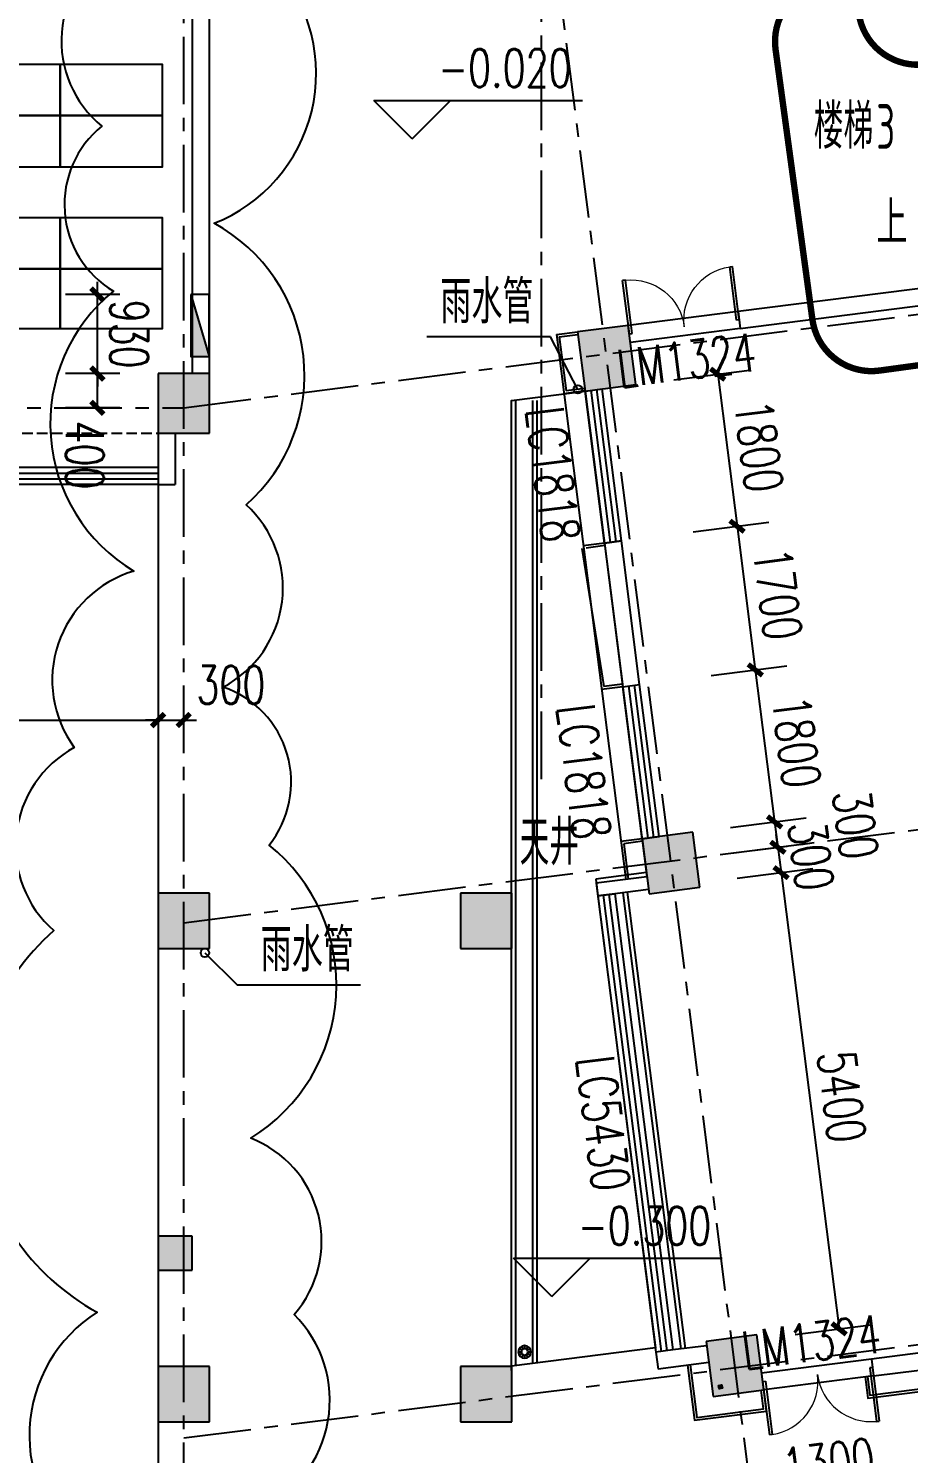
# Model space of a CAD drawing. Header units: millimetres. Extents: x -1048436 to -185795, y -983427 to 400387.
# Drawn here: x -700435 to -690102, y -457398 to -440664 of the extents above; entities that cross this region are included whole.
import ezdxf

# ---------------------------------------------------------------- set-up
doc = ezdxf.new("R2010")
doc.units = ezdxf.units.MM
doc.header["$LTSCALE"] = 500
doc.linetypes.add('DASH', pattern=[0.35, 0.25, -0.1])
doc.linetypes.add('一层轴网$0$CENTER', pattern=[50.8, 31.75, -6.35, 6.35, -6.35])
for name, color, linetype in [('COLUMN', 254, 'Continuous'), ('DIM_LEAD', 3, 'Continuous'), ('P-消火栓-VPIPE', 1, 'Continuous'), ('PROMPT', 1, 'Continuous'), ('PUB_DIM', 3, 'Continuous'), ('PUB_HATCH', 8, 'Continuous'), ('PUB_TEXT', 7, 'Continuous'), ('WINDOW', 4, 'Continuous'), ('WINDOW_TEXT', 7, 'Continuous'), ('一层轴网$0$建-轴线', 1, '一层轴网$0$CENTER'), ('建-墙', 254, 'Continuous'), ('建-家具', 8, 'Continuous'), ('建-屋面-排水沟落水口', 175, 'Continuous'), ('建-幕墙', 140, 'Continuous'), ('建-文字', 4, 'Continuous'), ('建-楼梯-扶手栏杆', 3, 'Continuous'), ('建-符号', 13, 'Continuous'), ('建-符号-箭头', 13, 'Continuous'), ('建-符号-门编号', 13, 'Continuous'), ('建-门扇', 32, 'Continuous'), ('景-平面-绿化填充', 56, 'Continuous')]:
    doc.layers.add(name, color=color, linetype=linetype)
doc.layers.add('建-非打-01', color=6, linetype='Continuous', plot=False)
doc.styles.add('_TCH_DIM', font='SIMPLEX', dxfattribs={"bigfont": 'GBCBIG'})
doc.styles.add('_TCH_DIM_T3', font='SIMPLEX', dxfattribs={"width": 0.705882, "bigfont": 'GBCBIG'})
doc.styles.add('_TCH_WINDOW', font='SIMPLEX', dxfattribs={"height": 3.5, "bigfont": 'GBCBIG'})
doc.styles.add('XD2008', font='xd-hzs.shx', dxfattribs={"width": 0.7, "bigfont": 'xd-hztxt.shx'})
doc.dimstyles.new('_TCH_ARCH&&150', dxfattribs={"dimtxt": 446.25, "dimasz": 150, "dimexe": 375, "dimexo": 450, "dimgap": 150, "dimtad": 1, "dimdec": 0, "dimzin": 0, "dimdsep": 46, "dimtxsty": '_TCH_DIM_T3', "dimblk": 'ARCHTICK', "dimcen": 0.09, "dimclrt": 7, "dimazin": 2, "dimtfac": 1, "dimtdec": 0, "dimtix": 1, "dimtmove": 2, "dimatfit": 3, "dimldrblk": 'ARCHTICK', "dimfxl": 1, "dimtolj": 1, "dimtzin": 0, "dimarcsym": 0})

# ---------------------------------------------------------------- blocks, each defined once
blk = doc.blocks.new('tjytk')
at = {"layer": '建-家具'}
for p, q in [((22707351, -4836232), (22707280, -4835838)), ((22707711, -4835794), (22707720, -4836194)), ((22708092, -4836214), (22708144, -4835818)), ((22706991, -4836326), (22706860, -4835948)), ((22708568, -4835908), (22708455, -4836292)), ((22708803, -4836424), (22708974, -4836063)), ((22706650, -4836474), (22706462, -4836121)), ((22706096, -4836353), (22706336, -4836673)), ((22709350, -4836278), (22709125, -4836609)), ((22709416, -4836841), (22709589, -4836549)), ((22706057, -4836919), (22705771, -4836639)), ((22705493, -4836973), (22705819, -4837204)), ((22705628, -4837523), (22705270, -4837345)), ((22705107, -4837746), (22705488, -4837867)), ((22705404, -4838229), (22705008, -4838169)), ((22704976, -4838601), (22705376, -4838600)), ((22705406, -4838971), (22705011, -4839034)), ((22705112, -4839455), (22705492, -4839332)), ((22705634, -4839676), (22705277, -4839856)), ((22705502, -4840227), (22705827, -4839994)), ((22706066, -4840278), (22705781, -4840559)), ((22709425, -4840337), (22709600, -4840628)), ((22706109, -4840843), (22706347, -4840522)), ((22709363, -4840900), (22709136, -4840571)), ((22706662, -4840719), (22706476, -4841074)), ((22706875, -4841245), (22707003, -4840866)), ((22708583, -4841275), (22708468, -4840892)), ((22708814, -4840757), (22708988, -4841118)), ((22707364, -4840958), (22707295, -4841352)), ((22707727, -4841393), (22707734, -4840993)), ((22708105, -4840971), (22708159, -4841367))]:
    blk.add_line(p, q, dxfattribs=at)
at = {"layer": '建-家具', "elevation": 0}
blk.add_lwpolyline([(22708876, -4839194), (22708876, -4837994), (22709476, -4837994), (22709476, -4839194)], close=True, dxfattribs=at)
at = {"layer": '建-家具'}
blk.add_circle((22709476, -4838594), 300, dxfattribs=at)
for centre, radius in [((22707676, -4838594), 2800), ((22707776, -4838594), 2400)]:
    blk.add_arc(centre, radius, 46.9055, 313.4094, dxfattribs=at)
blk = doc.blocks.new('A$C3D0C7A98')
at = {"layer": '建-家具'}
for points in [[(-5000, 6730), (-6200, 6730), (-6200, 7330), (-5000, 7330)], [(-3800, 6730), (-5000, 6730), (-5000, 7330), (-3800, 7330)], [(-5000, 6130), (-6200, 6130), (-6200, 6730), (-5000, 6730)], [(-3800, 6130), (-5000, 6130), (-5000, 6730), (-3800, 6730)], [(-5000, 4930), (-6200, 4930), (-6200, 5530), (-5000, 5530)], [(-3800, 4930), (-5000, 4930), (-5000, 5530), (-3800, 5530)], [(-5000, 4330), (-6200, 4330), (-6200, 4930), (-5000, 4930)], [(-3800, 4330), (-5000, 4330), (-5000, 4930), (-3800, 4930)], [(-5000, 3130), (-6200, 3130), (-6200, 3730), (-5000, 3730)], [(-3800, 3130), (-5000, 3130), (-5000, 3730), (-3800, 3730)], [(-5000, 2530), (-6200, 2530), (-6200, 3130), (-5000, 3130)], [(-3800, 2530), (-5000, 2530), (-5000, 3130), (-3800, 3130)], [(-5000, 1330), (-6200, 1330), (-6200, 1930), (-5000, 1930)], [(-3800, 1330), (-5000, 1330), (-5000, 1930), (-3800, 1930)], [(-5000, 630), (-6200, 630), (-6200, 1330), (-5000, 1330)], [(-3800, 630), (-5000, 630), (-5000, 1330), (-3800, 1330)]]:
    blk.add_lwpolyline(points, close=True, dxfattribs=at)
at = {"layer": '建-家具', "elevation": 0}
for points in [[(-1600, 6730), (-2800, 6730), (-2800, 7330), (-1600, 7330)], [(-1600, 6130), (-2800, 6130), (-2800, 6730), (-1600, 6730)], [(-1600, 4930), (-2800, 4930), (-2800, 5530), (-1600, 5530)], [(-1600, 4930), (-400, 4930), (-400, 5530), (-1600, 5530)], [(-1600, 4330), (-2800, 4330), (-2800, 4930), (-1600, 4930)], [(-1600, 4330), (-400, 4330), (-400, 4930), (-1600, 4930)], [(-1600, 3130), (-2800, 3130), (-2800, 3730), (-1600, 3730)], [(-1600, 3130), (-400, 3130), (-400, 3730), (-1600, 3730)], [(-1600, 2530), (-2800, 2530), (-2800, 3130), (-1600, 3130)], [(-1600, 2530), (-400, 2530), (-400, 3130), (-1600, 3130)], [(-1600, 1330), (-2800, 1330), (-2800, 1930), (-1600, 1930)], [(-1600, 1330), (-400, 1330), (-400, 1930), (-1600, 1930)], [(-1600, 630), (-2800, 630), (-2800, 1330), (-1600, 1330)], [(-1600, 630), (-400, 630), (-400, 1330), (-1600, 1330)]]:
    blk.add_lwpolyline(points, close=True, dxfattribs=at)
at = {"layer": '建-家具', "linetype": 'Continuous', "extrusion": (0, 0, -1), "xscale": -1, "zscale": -1}
blk.add_blockref('tjytk', (22704618, 4842111), dxfattribs=at)
blk = doc.blocks.new('fdhgh')
at = {"layer": '景-平面-绿化填充'}
h = blk.add_hatch(dxfattribs=at)
h.set_pattern_fill('GRASS', color=256, scale=500, style=0)
h.set_pattern_definition([(90, (-26937.1, -803185.1), (-997.7955, 997.7955), [264.5807, -1731.0102]), (45, (-26937.1, -803185.1), (-997.7962, 997.7962), [264.5807, -1146.5161]), (135, (-26937.1, -803185.1), (-997.7962, -997.7962), [264.5807, -1146.5161])])
edge = h.paths.add_edge_path()
edge.add_line((-1391918, -533384), (-1391918, -500074))
edge.add_line((-1391918, -500074), (-1392920, -492192))
edge.add_line((-1392920, -492192), (-1460021, -492192))
edge.add_line((-1460021, -492192), (-1460021, -494283))
edge.add_arc((-1458021, -494283), 2000, 180, 270)
edge.add_line((-1458021, -496283), (-1434821, -496283))
edge.add_line((-1434821, -496283), (-1434821, -501283))
edge.add_line((-1434821, -501283), (-1452821, -501283))
edge.add_line((-1452821, -501283), (-1452821, -499283))
edge.add_line((-1452821, -499283), (-1458021, -499283))
edge.add_arc((-1458021, -501283), 2000, 90, 180)
edge.add_line((-1460021, -501283), (-1460021, -502283))
edge.add_line((-1460021, -502283), (-1406458, -502283))
edge.add_line((-1406458, -502283), (-1405476, -509988))
edge.add_line((-1405476, -509988), (-1405271, -509962))
edge.add_arc((-1405406, -508971), 1000, 277.7235, 360)
edge.add_line((-1404406, -508971), (-1404666, -506861))
edge.add_line((-1404666, -506861), (-1395440, -505688))
edge.add_line((-1395440, -505688), (-1393762, -518881))
edge.add_line((-1393762, -518881), (-1399615, -519626))
edge.add_arc((-1399489, -520618), 1000, 97.2475, 187.2475)
edge.add_line((-1400481, -520744), (-1400418, -521240))
edge.add_line((-1400418, -521240), (-1393573, -520369))
edge.add_line((-1393573, -520369), (-1391918, -533384))
edge = h.paths.add_edge_path()
edge.add_line((-1460644, -592730), (-1436235, -592730))
edge.add_line((-1436235, -592730), (-1436235, -590271))
edge.add_line((-1436235, -590271), (-1440973, -590271))
edge.add_line((-1440973, -590271), (-1440973, -582660))
edge.add_line((-1440973, -582660), (-1449771, -582659))
edge.add_line((-1449771, -582659), (-1449771, -583259))
edge.add_line((-1449771, -583259), (-1463873, -583259))
edge.add_line((-1463873, -583259), (-1463873, -584960))
edge.add_line((-1463873, -584960), (-1474580, -584960))
edge.add_line((-1474580, -584960), (-1476321, -583426))
edge.add_line((-1476321, -583426), (-1476321, -574192))
edge.add_line((-1476321, -574192), (-1481371, -574192))
edge.add_line((-1481371, -574192), (-1481371, -577350))
edge.add_arc((-1472371, -577350), 9000, 180, 247.0886)
edge.add_line((-1475875, -585640), (-1464599, -590406))
edge.add_arc((-1467358, -599627), 9626, 45.7713, 73.3481, ccw=False)
blk = doc.blocks.new('一层轴网')
at = {"layer": '一层轴网$0$建-轴线', "ltscale": 0.05}
for p, q in [((65115, 18116.1), (56955.6, 82276.4)), ((58950, 55616.6), (58950, 82276.4)), ((54751.3, 59976.4), (71714.7, 62133.7)), ((-2650, 59976.4), (54751.3, 59976.4)), ((54751.4, 53928.1), (72471.6, 56181.6)), ((54751.2, 47879.8), (73228.6, 50229.6))]:
    blk.add_line(p, q, dxfattribs=at)
blk.add_lwpolyline([(54750, -2500), (54750, 82276.4)], dxfattribs=at)
blk = doc.blocks.new('PA-X单栓')
blk.add_line((-162, 57), (325, 200))
blk.add_lwpolyline([(-162, 57), (325, 57), (325, 200), (-162, 200)], close=True)
blk.add_solid([(325, 57), (325, 200), (-162, 57)])
blk = doc.blocks.new('消防栓')
at = {"layer": 'P-消火栓-VPIPE', "linetype": 'ByBlock', "xscale": 1.5, "yscale": 1.5, "zscale": 1.5, "rotation": 270}
blk.add_blockref('PA-X单栓', (-747463, -432860), dxfattribs=at)
blk = doc.blocks.new('asdff')
blk.add_blockref('消防栓', (48850, -11170))
blk = doc.blocks.new('A$C70866F3F')
for p, q in [((75, 150), (0, 150)), ((20, 225), (85, 187)), ((20, 75), (85, 112)), ((75, 280), (112, 215)), ((112, 85), (75, 20)), ((150, 300), (150, 225)), ((150, 75), (150, 0)), ((225, 280), (187, 215)), ((187, 85), (225, 20)), ((215, 187), (280, 225)), ((215, 112), (280, 75)), ((300, 150), (225, 150))]:
    blk.add_line(p, q)
for radius in [150, 75]:
    blk.add_circle((150, 150), radius)
blk = doc.blocks.new('A$C06EE1D4D')
at = {"layer": 'DIM_LEAD'}
for p, q in [((127513, 96234), (126063, 96234)), ((127835, 95617), (127513, 96234)), ((123457, 89001), (123835, 88623)), ((123835, 88623), (125285, 88623))]:
    blk.add_line(p, q, dxfattribs=at)
at = {"layer": '建-屋面-排水沟落水口'}
for centre in [(127835, 95617), (123457, 89001)]:
    blk.add_circle(centre, 50, dxfattribs=at)
at = {"layer": '建-屋面-排水沟落水口', "xscale": -0.5, "yscale": 0.5, "zscale": 0.5, "rotation": 359.9999999666495}
blk.add_blockref('A$C70866F3F', (127285, 84239), dxfattribs=at)
at = {"layer": 'PUB_TEXT', "style": '_TCH_DIM'}
for p in [(126220, 96391), (124111, 88781)]:
    blk.add_text('雨水管', height=506.4, dxfattribs=at).set_placement(p)
blk = doc.blocks.new('fgdfgd')
at = {"layer": '建-幕墙'}
for p, q in [((-484236, -444259), (-483988, -444227)), ((-484203, -444285), (-483984, -444257)), ((-483898, -444921), (-484148, -444953)), ((-483902, -444892), (-484122, -444920)), ((-483671, -446707), (-483921, -446739)), ((-483668, -446737), (-483887, -446765)), ((-483457, -448393), (-483706, -448425)), ((-483461, -448364), (-483680, -448392)), ((-483230, -450179), (-483479, -450211)), ((-483226, -450209), (-483446, -450237))]:
    blk.add_line(p, q, dxfattribs=at)
for points in [[(-484236, -444259), (-483422, -450658)], [(-484203, -444285), (-484122, -444920)], [(-483937, -446771), (-483680, -448392)], [(-483446, -450237), (-483393, -450654)], [(-480612, -456499), (-480580, -456747), (-471944, -455649), (-472033, -455005)], [(-480582, -456496), (-480554, -456714), (-471978, -455623), (-472063, -455009)], [(-482697, -456362), (-482615, -457006), (-481770, -456899), (-481802, -456651)], [(-482667, -456358), (-482589, -456973), (-481804, -456873), (-481832, -456654)]]:
    blk.add_lwpolyline(points, dxfattribs=at)
blk = doc.blocks.new('_ArchTick')
at = {"color": 0, "linetype": 'ByBlock', "const_width": 0.4}
blk.add_lwpolyline([(-0.5, -0.5), (0.5, 0.5)], dxfattribs=at)
blk = doc.blocks.new('*D1486')
at = {"layer": 'Defpoints', "color": 0, "transparency": 16777216}
for p in [(-699626, -444717), (-698911, -444717), (-698911, -445118)]:
    blk.add_point(p, dxfattribs=at)
at = {"layer": 'PUB_DIM', "color": 0, "lineweight": -2, "transparency": 16777216}
for p, q in [((-699361, -444717), (-700001, -444717)), ((-699626, -445118), (-699626, -444717)), ((-699361, -445118), (-700001, -445118))]:
    blk.add_line(p, q, dxfattribs=at)
at = {"layer": 'PUB_DIM', "color": 0, "lineweight": -2, "transparency": 16777216, "xscale": 150, "yscale": 150, "zscale": 150}
for p, rotation in [((-699626, -444717), 90.00029364775153), ((-699626, -445118), 270.0002936477515)]:
    blk.add_blockref('_ArchTick', p, dxfattribs=dict(at, rotation=rotation))
at = {"layer": 'PUB_DIM', "color": 7, "transparency": 16777216, "insert": (-699774, -445673), "char_height": 446.2, "attachment_point": 5, "rotation": 270.0003, "style": '_TCH_DIM_T3'}
blk.add_mtext('\\A1;400', dxfattribs=at)
blk = doc.blocks.new('*D1487')
at = {"layer": 'Defpoints', "color": 0, "transparency": 16777216}
for p in [(-699626, -443788), (-698911, -443788), (-698911, -444717)]:
    blk.add_point(p, dxfattribs=at)
at = {"layer": 'PUB_DIM', "color": 0, "lineweight": -2, "transparency": 16777216}
for p, q in [((-699626, -443788), (-699626, -443638)), ((-699361, -443788), (-700001, -443788)), ((-699626, -444717), (-699626, -443788)), ((-699361, -444717), (-700001, -444717)), ((-699626, -444717), (-699626, -444867))]:
    blk.add_line(p, q, dxfattribs=at)
at = {"layer": 'PUB_DIM', "color": 0, "lineweight": -2, "transparency": 16777216, "xscale": 150, "yscale": 150, "zscale": 150}
for p, rotation in [((-699626, -443788), 270.0002936477463), ((-699626, -444717), 90.00029364774629)]:
    blk.add_blockref('_ArchTick', p, dxfattribs=dict(at, rotation=rotation))
at = {"layer": 'PUB_DIM', "color": 7, "transparency": 16777216, "insert": (-699253, -444253), "char_height": 446.2, "attachment_point": 5, "rotation": 270.0003, "style": '_TCH_DIM_T3'}
blk.add_mtext('\\A1;930', dxfattribs=at)
blk = doc.blocks.new('*D1710')
at = {"layer": 'Defpoints', "color": 0, "transparency": 16777216}
for p in [(-693305, -444846), (-692115, -446509), (-693077, -446632)]:
    blk.add_point(p, dxfattribs=at)
at = {"layer": 'PUB_DIM', "color": 0, "lineweight": -2, "transparency": 16777216}
for p, q in [((-692858, -444789), (-691970, -444676)), ((-692342, -444724), (-692115, -446509)), ((-692631, -446575), (-691743, -446462))]:
    blk.add_line(p, q, dxfattribs=at)
at = {"layer": 'PUB_DIM', "color": 0, "lineweight": -2, "transparency": 16777216, "xscale": 150, "yscale": 150, "zscale": 150}
for p, rotation in [((-692342, -444724), 97.24752621566353), ((-692115, -446509), 277.2475262156635)]:
    blk.add_blockref('_ArchTick', p, dxfattribs=dict(at, rotation=rotation))
at = {"layer": 'PUB_DIM', "color": 7, "transparency": 16777216, "insert": (-691859, -445569), "char_height": 446.2, "attachment_point": 5, "rotation": 277.2475, "style": '_TCH_DIM_T3'}
blk.add_mtext('\\A1;1800', dxfattribs=at)
blk = doc.blocks.new('*D1711')
at = {"layer": 'Defpoints', "color": 0, "transparency": 16777216}
for p in [(-693077, -446632), (-691901, -448196), (-692863, -448318)]:
    blk.add_point(p, dxfattribs=at)
at = {"layer": 'PUB_DIM', "color": 0, "lineweight": -2, "transparency": 16777216}
for p, q in [((-692631, -446575), (-691743, -446462)), ((-692115, -446509), (-691901, -448196)), ((-692417, -448261), (-691529, -448148))]:
    blk.add_line(p, q, dxfattribs=at)
at = {"layer": 'PUB_DIM', "color": 0, "lineweight": -2, "transparency": 16777216, "xscale": 150, "yscale": 150, "zscale": 150}
for p, rotation in [((-692115, -446509), 97.24752621566437), ((-691901, -448196), 277.2475262156644)]:
    blk.add_blockref('_ArchTick', p, dxfattribs=dict(at, rotation=rotation))
at = {"layer": 'PUB_DIM', "color": 7, "transparency": 16777216, "insert": (-691638, -447305), "char_height": 446.2, "attachment_point": 5, "rotation": 277.2475, "style": '_TCH_DIM_T3'}
blk.add_mtext('\\A1;1700', dxfattribs=at)
blk = doc.blocks.new('*D1712')
at = {"layer": 'Defpoints', "color": 0, "transparency": 16777216}
for p in [(-692863, -448318), (-692636, -450104), (-691674, -449981)]:
    blk.add_point(p, dxfattribs=at)
at = {"layer": 'PUB_DIM', "color": 0, "lineweight": -2, "transparency": 16777216}
for p, q in [((-692417, -448261), (-691529, -448148)), ((-691901, -448196), (-691674, -449981)), ((-692190, -450047), (-691302, -449934))]:
    blk.add_line(p, q, dxfattribs=at)
at = {"layer": 'PUB_DIM', "color": 0, "lineweight": -2, "transparency": 16777216, "xscale": 150, "yscale": 150, "zscale": 150}
for p, rotation in [((-691901, -448196), 97.24752621566371), ((-691674, -449981), 277.2475262156637)]:
    blk.add_blockref('_ArchTick', p, dxfattribs=dict(at, rotation=rotation))
at = {"layer": 'PUB_DIM', "color": 7, "transparency": 16777216, "insert": (-691417, -449041), "char_height": 446.2, "attachment_point": 5, "rotation": 277.2475, "style": '_TCH_DIM_T3'}
blk.add_mtext('\\A1;1800', dxfattribs=at)
blk = doc.blocks.new('*D1713')
at = {"layer": 'Defpoints', "color": 0, "transparency": 16777216}
for p in [(-692636, -450104), (-691636, -450279), (-692598, -450401)]:
    blk.add_point(p, dxfattribs=at)
at = {"layer": 'PUB_DIM', "color": 0, "lineweight": -2, "transparency": 16777216}
for p, q in [((-692190, -450047), (-691302, -449934)), ((-691674, -449981), (-691636, -450279)), ((-692152, -450344), (-691264, -450232))]:
    blk.add_line(p, q, dxfattribs=at)
at = {"layer": 'PUB_DIM', "color": 0, "lineweight": -2, "transparency": 16777216, "xscale": 150, "yscale": 150, "zscale": 150}
for p, rotation in [((-691674, -449981), 97.24752621566327), ((-691636, -450279), 277.2475262156633)]:
    blk.add_blockref('_ArchTick', p, dxfattribs=dict(at, rotation=rotation))
at = {"layer": 'PUB_DIM', "color": 7, "transparency": 16777216, "insert": (-690725, -450012), "char_height": 446.2, "attachment_point": 5, "rotation": 277.2475, "style": '_TCH_DIM_T3'}
blk.add_mtext('\\A1;300', dxfattribs=at)
blk = doc.blocks.new('*D1714')
at = {"layer": 'Defpoints', "color": 0, "transparency": 16777216}
for p in [(-692598, -450401), (-691598, -450577), (-692560, -450699)]:
    blk.add_point(p, dxfattribs=at)
at = {"layer": 'PUB_DIM', "color": 0, "lineweight": -2, "transparency": 16777216}
for p, q in [((-692152, -450344), (-691264, -450232)), ((-691636, -450279), (-691655, -450130)), ((-691636, -450279), (-691598, -450577)), ((-692114, -450642), (-691226, -450530)), ((-691598, -450577), (-691579, -450726))]:
    blk.add_line(p, q, dxfattribs=at)
at = {"layer": 'PUB_DIM', "color": 0, "lineweight": -2, "transparency": 16777216, "xscale": 150, "yscale": 150, "zscale": 150}
for p, rotation in [((-691636, -450279), 277.2475262156678), ((-691598, -450577), 97.24752621566776)]:
    blk.add_blockref('_ArchTick', p, dxfattribs=dict(at, rotation=rotation))
at = {"layer": 'PUB_DIM', "color": 7, "transparency": 16777216, "insert": (-691247, -450381), "char_height": 446.2, "attachment_point": 5, "rotation": 277.2475, "style": '_TCH_DIM_T3'}
blk.add_mtext('\\A1;300', dxfattribs=at)
blk = doc.blocks.new('*D1715')
at = {"layer": 'Defpoints', "color": 0, "transparency": 16777216}
for p in [(-692560, -450699), (-690917, -455934), (-691879, -456056)]:
    blk.add_point(p, dxfattribs=at)
at = {"layer": 'PUB_DIM', "color": 0, "lineweight": -2, "transparency": 16777216}
for p, q in [((-692114, -450642), (-691226, -450530)), ((-691598, -450577), (-690917, -455934)), ((-691433, -455999), (-690545, -455886))]:
    blk.add_line(p, q, dxfattribs=at)
at = {"layer": 'PUB_DIM', "color": 0, "lineweight": -2, "transparency": 16777216, "xscale": 150, "yscale": 150, "zscale": 150}
for p, rotation in [((-691598, -450577), 97.24752621566404), ((-690917, -455934), 277.247526215664)]:
    blk.add_blockref('_ArchTick', p, dxfattribs=dict(at, rotation=rotation))
at = {"layer": 'PUB_DIM', "color": 7, "transparency": 16777216, "insert": (-690887, -453208), "char_height": 446.2, "attachment_point": 5, "rotation": 277.2475, "style": '_TCH_DIM_T3'}
blk.add_mtext('\\A1;5400', dxfattribs=at)
blk = doc.blocks.new('*D1719')
at = {"layer": 'Defpoints', "color": 0, "transparency": 16777216}
for p in [(-688229, -457244), (-690381, -457517), (-688194, -457514)]:
    blk.add_point(p, dxfattribs=at)
at = {"layer": 'PUB_DIM', "color": 0, "lineweight": -2, "transparency": 16777216}
for p, q in [((-690347, -457788), (-688194, -457514)), ((-688172, -457690), (-688147, -457886)), ((-690325, -457964), (-690300, -458160))]:
    blk.add_line(p, q, dxfattribs=at)
at = {"layer": 'PUB_DIM', "color": 0, "lineweight": -2, "transparency": 16777216, "xscale": 150, "yscale": 150, "zscale": 150}
for p, rotation in [((-688194, -457514), 7.247525010260373), ((-690347, -457788), 187.2475250102604)]:
    blk.add_blockref('_ArchTick', p, dxfattribs=dict(at, rotation=rotation))
at = {"layer": 'PUB_DIM', "color": 7, "transparency": 16777216, "insert": (-689318, -457281), "char_height": 446.2, "attachment_point": 5, "rotation": 7.2475, "style": '_TCH_DIM_T3'}
blk.add_mtext('\\A1;2170', dxfattribs=at)
blk = doc.blocks.new('*D1720')
at = {"layer": 'Defpoints', "color": 0, "transparency": 16777216}
for p in [(-690381, -457517), (-691671, -457681), (-690347, -457788)]:
    blk.add_point(p, dxfattribs=at)
at = {"layer": 'PUB_DIM', "color": 0, "lineweight": -2, "transparency": 16777216}
for p, q in [((-691636, -457952), (-690347, -457788)), ((-690347, -457788), (-690198, -457769)), ((-691636, -457952), (-691785, -457971)), ((-690325, -457964), (-690300, -458160)), ((-691614, -458128), (-691589, -458324))]:
    blk.add_line(p, q, dxfattribs=at)
at = {"layer": 'PUB_DIM', "color": 0, "lineweight": -2, "transparency": 16777216, "xscale": 150, "yscale": 150, "zscale": 150}
for p, rotation in [((-690347, -457788), 187.247525010262), ((-691636, -457952), 7.247525010261979)]:
    blk.add_blockref('_ArchTick', p, dxfattribs=dict(at, rotation=rotation))
at = {"layer": 'PUB_DIM', "color": 7, "transparency": 16777216, "insert": (-691039, -457500), "char_height": 446.2, "attachment_point": 5, "rotation": 7.2475, "style": '_TCH_DIM_T3'}
blk.add_mtext('\\A1;1300', dxfattribs=at)
blk = doc.blocks.new('*D2035')
at = {"layer": 'Defpoints', "color": 0, "transparency": 16777216}
for p in [(-704463, -448018), (-698913, -448018), (-698913, -448785)]:
    blk.add_point(p, dxfattribs=at)
at = {"layer": 'PUB_DIM', "color": 0, "lineweight": -2, "transparency": 16777216}
for p, q in [((-704463, -448468), (-704463, -449160)), ((-698913, -448468), (-698913, -449160)), ((-704463, -448785), (-698913, -448785))]:
    blk.add_line(p, q, dxfattribs=at)
at = {"layer": 'PUB_DIM', "color": 0, "lineweight": -2, "transparency": 16777216, "xscale": 150, "yscale": 150, "zscale": 150, "rotation": 180}
blk.add_blockref('_ArchTick', (-704463, -448785), dxfattribs=at)
at = {"layer": 'PUB_DIM', "color": 0, "lineweight": -2, "transparency": 16777216, "xscale": 150, "yscale": 150, "zscale": 150}
blk.add_blockref('_ArchTick', (-698913, -448785), dxfattribs=at)
at = {"layer": 'PUB_DIM', "color": 7, "transparency": 16777216, "insert": (-701688, -448412), "char_height": 446.2, "attachment_point": 5, "style": '_TCH_DIM_T3'}
blk.add_mtext('\\A1;5550', dxfattribs=at)
blk = doc.blocks.new('*D2036')
at = {"layer": 'Defpoints', "color": 0, "transparency": 16777216}
for p in [(-698913, -448018), (-698613, -448018), (-698613, -448785)]:
    blk.add_point(p, dxfattribs=at)
at = {"layer": 'PUB_DIM', "color": 0, "lineweight": -2, "transparency": 16777216}
for p, q in [((-698913, -448468), (-698913, -449160)), ((-698613, -448468), (-698613, -449160)), ((-698913, -448785), (-699063, -448785)), ((-698913, -448785), (-698613, -448785)), ((-698613, -448785), (-698463, -448785))]:
    blk.add_line(p, q, dxfattribs=at)
at = {"layer": 'PUB_DIM', "color": 0, "lineweight": -2, "transparency": 16777216, "xscale": 150, "yscale": 150, "zscale": 150}
blk.add_blockref('_ArchTick', (-698913, -448785), dxfattribs=at)
at = {"layer": 'PUB_DIM', "color": 0, "lineweight": -2, "transparency": 16777216, "xscale": 150, "yscale": 150, "zscale": 150, "rotation": 180}
blk.add_blockref('_ArchTick', (-698613, -448785), dxfattribs=at)
at = {"layer": 'PUB_DIM', "color": 7, "transparency": 16777216, "insert": (-698058, -448372), "char_height": 446.2, "attachment_point": 5, "style": '_TCH_DIM_T3'}
blk.add_mtext('\\A1;300', dxfattribs=at)
blk = doc.blocks.new('$DorLib2D$00000002')
for p, q in [((-0.5, 0), (-0.5, 0.4875)), ((-0.475, 0.4875), (-0.5, 0.4875)), ((-0.475, 0), (-0.475, 0.4875)), ((0.475, 0), (0.475, 0.4875)), ((0.475, 0.4875), (0.5, 0.4875)), ((0.5, 0), (0.5, 0.4875)), ((-0.5, 0), (-0.475, 0)), ((0.5, 0), (0.475, 0))]:
    blk.add_line(p, q)
at = {"lineweight": 13}
for centre, start, end in [((-0.4875, 0), 0, 88.53072), ((0.4875, 0), 91.46928, 180)]:
    blk.add_arc(centre, 0.4875, start, end, dxfattribs=at)
blk = doc.blocks.new('$TCHSYS$WIN2D')
for p, q in [((-0.5, 0.5), (0.5, 0.5)), ((-0.5, 0.5), (-0.5, -0.5)), ((0.5, 0.5), (0.5, -0.5)), ((0.5, 0.1667), (-0.5, 0.1667)), ((0.5, -0.1667), (-0.5, -0.1667)), ((-0.5, -0.5), (0.5, -0.5))]:
    blk.add_line(p, q)

msp = doc.modelspace()

# ---------------------------------------------------------------- hatches: boundary and pattern name
at = {"layer": 'PUB_HATCH'}
for points in [[(-693986.8, -444227), (-693898.5, -444921.5), (-693303.3, -444845.8), (-693391.6, -444151.4)], [(-698911.4, -444717.4), (-698911.4, -445417.4), (-698311.4, -445417.4), (-698311.4, -444717.4)], [(-693229.8, -450179.1), (-693147.8, -450823.9), (-692552.6, -450748.2), (-692634.6, -450103.4)], [(-698911.4, -450817.4), (-698911.4, -451467.4), (-698311.4, -451467.4), (-698311.4, -450817.4)], [(-695361.4, -450817.4), (-695361.4, -451467.4), (-694761.4, -451467.4), (-694761.4, -450817.4)], [(-698911.4, -454843.8), (-698911.4, -455243.8), (-698511.4, -455243.8), (-698511.4, -454843.8)], [(-692479.2, -456081.6), (-692397.2, -456726.4), (-691802, -456650.7), (-691884, -456005.9)], [(-698911.4, -456377), (-698911.4, -457027), (-698311.4, -457027), (-698311.4, -456377)], [(-695361.4, -456377), (-695361.4, -457027), (-694761.4, -457027), (-694761.4, -456377)]]:
    msp.add_hatch(color=256, dxfattribs=at).paths.add_polyline_path(points)

# ---------------------------------------------------------------- linework, layer by layer
msp.add_lwpolyline([(-693898.5, -444921.5), (-693174.3, -450626.1), (-693768.2, -450701.6), (-693074.4, -456157.3), (-694762.1, -456372.3), (-694762.1, -445031.3), (-693898.5, -444921.5), (-693898.5, -444921.5)])
at = {"layer": 'COLUMN'}
for p, q in [((-693391.6, -444151.4), (-693986.8, -444227)), ((-693986.8, -444227), (-693898.5, -444921.5)), ((-693303.3, -444845.8), (-693391.6, -444151.4)), ((-698911.4, -444717.4), (-698911.4, -445417.4)), ((-698311.4, -444717.4), (-698911.4, -444717.4)), ((-698311.4, -445417.4), (-698311.4, -444717.4)), ((-693898.5, -444921.5), (-693303.3, -444845.8)), ((-698911.4, -445417.4), (-698311.4, -445417.4)), ((-692634.6, -450103.4), (-693229.8, -450179.1)), ((-692552.6, -450748.2), (-692634.6, -450103.4)), ((-693229.8, -450179.1), (-693147.8, -450823.9)), ((-693147.8, -450823.9), (-692552.6, -450748.2)), ((-698911.4, -450817.4), (-698911.4, -451467.4)), ((-698311.4, -450817.4), (-698911.4, -450817.4)), ((-698311.4, -451467.4), (-698311.4, -450817.4)), ((-695361.4, -450817.4), (-695361.4, -451467.4)), ((-694761.4, -450817.4), (-695361.4, -450817.4)), ((-694761.4, -451467.4), (-694761.4, -450817.4)), ((-698911.4, -451467.4), (-698311.4, -451467.4)), ((-695361.4, -451467.4), (-694761.4, -451467.4)), ((-698911.4, -454843.8), (-698911.4, -455243.8)), ((-698511.4, -454843.8), (-698911.4, -454843.8)), ((-698511.4, -455243.8), (-698511.4, -454843.8)), ((-698911.4, -455243.8), (-698511.4, -455243.8)), ((-691884, -456005.9), (-692479.2, -456081.6)), ((-692479.2, -456081.6), (-692397.2, -456726.4)), ((-691802, -456650.7), (-691884, -456005.9)), ((-698911.4, -456377), (-698911.4, -457027)), ((-698311.4, -456377), (-698911.4, -456377)), ((-698311.4, -457027), (-698311.4, -456377)), ((-695361.4, -456377), (-695361.4, -457027)), ((-694761.4, -456377), (-695361.4, -456377)), ((-694761.4, -457027), (-694761.4, -456377)), ((-692397.2, -456726.4), (-691802, -456650.7)), ((-698911.4, -457027), (-698311.4, -457027)), ((-695361.4, -457027), (-694761.4, -457027))]:
    msp.add_line(p, q, dxfattribs=at)
at = {"layer": 'PROMPT'}
for p, q in [((-692334.2, -456600.7), (-692287, -456628.5)), ((-692324.5, -456638.2), (-692296.7, -456591))]:
    msp.add_line(p, q, dxfattribs=at)
msp.add_lwpolyline([(-692334.2, -456600.7), (-692296.7, -456591), (-692287, -456628.5), (-692324.5, -456638.2)], close=True, dxfattribs=at)
at = {"layer": '建-墙'}
for p, q in [((-698512.7, -438917.4), (-698512.7, -444717.4)), ((-698312.7, -438917.4), (-698312.7, -444717.4)), ((-689225.1, -443621.5), (-692101.9, -443987.3)), ((-692076.7, -444185.8), (-689199.9, -443819.9)), ((-692101.9, -443987.3), (-692076.7, -444185.8)), ((-698912.7, -445317.6), (-698912.7, -445817.6)), ((-698911.4, -445317.6), (-698912.7, -445317.6)), ((-698712.7, -445417.4), (-698712.7, -446017.6)), ((-698912.7, -445817.6), (-698912.7, -446017.6)), ((-698912.7, -446017.6), (-698712.7, -446017.6)), ((-693473, -446681.8), (-693671.4, -446707.1)), ((-693671.4, -446707.1), (-693456.9, -448393.5)), ((-693258.5, -448368.3), (-693473, -446681.8)), ((-693456.9, -448393.5), (-693258.5, -448368.3)), ((-693179.3, -450576.3), (-693774.5, -450652)), ((-693774.5, -450652), (-693749.3, -450850.4)), ((-693154.1, -450774.8), (-693550.9, -450825.2)), ((-693749.3, -450850.4), (-693550.9, -450825.2)), ((-692472.8, -456131.6), (-692869.6, -456182.1)), ((-688583.4, -456039.8), (-690537.6, -456288.3)), ((-692869.6, -456182.1), (-693068, -456207.3)), ((-693068, -456207.3), (-693042.8, -456405.7)), ((-690537.6, -456288.3), (-690512.4, -456486.7)), ((-690512.4, -456486.7), (-688359.7, -456212.9)), ((-692447.6, -456330), (-693042.8, -456405.7))]:
    msp.add_line(p, q, dxfattribs=at)
at = {"layer": '建-墙', "linetype": 'DASH'}
msp.add_line((-702610.9, -445417.6), (-698911.4, -445417.4), dxfattribs=at)
at = {"layer": '建-墙', "ltscale": 2000}
msp.add_lwpolyline([(-698911.2, -445417.7), (-698912.7, -484993.8), (-722312.7, -484994.6)], dxfattribs=at)
at = {"layer": '建-屋面-排水沟落水口'}
for p, q in [((-694762.1, -456422.3), (-694762.1, -445031.3)), ((-694762.1, -456422.3), (-694762.1, -445031.3)), ((-694712.1, -456366), (-694712.1, -445031.3)), ((-694512.1, -456340.5), (-694512.1, -445031.3)), ((-694462.1, -456334.1), (-694462.1, -445031.3))]:
    msp.add_line(p, q, dxfattribs=at)
at = {"layer": '建-楼梯-扶手栏杆'}
for p, q in [((-692770.4, -456169.5), (-693451.7, -450812.6)), ((-692720.8, -456163.1), (-693402.1, -450806.3))]:
    msp.add_line(p, q, dxfattribs=at)
at = {"layer": '建-符号'}
for p, q in [((-695929.8, -441958.9), (-696379.8, -441508.9)), ((-696379.8, -441508.9), (-693928.8, -441508.9)), ((-695929.8, -441958.9), (-695479.8, -441508.9)), ((-694290.1, -455554.6), (-694740.1, -455104.6)), ((-694740.1, -455104.6), (-692289.1, -455104.6)), ((-694290.1, -455554.6), (-693840.1, -455104.6))]:
    msp.add_line(p, q, dxfattribs=at)
at = {"layer": '建-符号-箭头', "linetype": 'DASH', "ltscale": 2, "const_width": 75}
for points in [[(-691342.4, -435748.1, -0.4142136), (-690745.1, -434958.6), (-684713, -434122.7, -0.4142136), (-683923.6, -434720), (-683267, -439458.1, -0.4142136), (-683864.3, -440247.5), (-689896.4, -441083.4, -0.4142136), (-690685.8, -440486.1)], [(-683882.2, -439143.2, -0.4142136), (-683094, -439742.2), (-682661.4, -442913.2, -0.4142136), (-683260.3, -443701.4), (-690441.9, -444681.2, -0.4142136), (-691230.1, -444082.3), (-691662.8, -440911.2, -0.4142136), (-691063.8, -440123)]]:
    msp.add_lwpolyline(points, format="xyb", close=True, dxfattribs=at)
at = {"layer": '建-门扇'}
for p, q in [((-692101.9, -443987.3), (-693391.6, -444151.4)), ((-692076.7, -444185.8), (-693366.3, -444349.8)), ((-690537.6, -456288.3), (-691827.2, -456452.3)), ((-690512.4, -456486.7), (-691802, -456650.7))]:
    msp.add_line(p, q, dxfattribs=at)
at = {"layer": '建-非打-01'}
for points in [[(-699411.7, -439687, 0.5205671), (-699573.2, -441811, 0.5205671), (-699438.6, -443746.8, 0.5205671), (-699197.3, -447036.8, 0.5205671), (-699896.9, -449107.1, 0.5205671), (-700139.1, -451258, 0.5205671), (-699628.1, -455738.6, 0.5205671), (-699762.6, -458534.8, 0.5205671)], [(-697718.3, -458062.5, 0.5205671), (-697314.8, -455764.4, 0.5205671), (-697826.1, -453694.2, 0.5205671), (-697610.8, -450252.7, 0.5205671), (-698149, -448397.5, 0.5205671), (-697879.9, -446258.3, 0.5205671), (-698256.6, -442951.3, 0.5205671), (-697530.1, -439940, 0.5205671)]]:
    msp.add_lwpolyline(points, format="xyb", dxfattribs=at)

# ---------------------------------------------------------------- block references
for name, p in [('fdhgh', (720308.8, 77265.7)), ('一层轴网', (-753362.7, -505094)), ('A$C06EE1D4D', (-821819.6, -540518.5)), ('asdff', (0, 0)), ('fgdfgd', (-210000, 0))]:
    msp.add_blockref(name, p)
at = {"xscale": -1}
msp.add_blockref('A$C3D0C7A98', (-705061.7, -444817.5), dxfattribs=at)
at = {"layer": 'WINDOW'}
ref = msp.add_blockref('$TCHSYS$WIN2D', (-693685.7, -445801.6), dxfattribs=dict(at, xscale=1800, yscale=200, zscale=1800, rotation=97.24752572763114))
ref.add_attrib('A', 'LC1818', (-694598.7, -445136), dxfattribs={"layer": 'WINDOW_TEXT', "height": 446.25, "rotation": 277.24753, "style": '_TCH_WINDOW', "width": 0.705882})
ref = msp.add_blockref('$TCHSYS$WIN2D', (-701687.7, -445917.6), dxfattribs=dict(at, xscale=-5550, yscale=200, zscale=-5550, rotation=359.9999999999123))
ref.add_attrib('A', 'LC5630', (-702727.7, -446515.7), dxfattribs={"layer": 'WINDOW_TEXT', "height": 446.25, "style": '_TCH_WINDOW', "width": 0.705882})
ref = msp.add_blockref('$TCHSYS$WIN2D', (-693244.2, -449273.7), dxfattribs=dict(at, xscale=1800, yscale=200, zscale=1800, rotation=97.24752572763114))
ref.add_attrib('A', 'LC1818', (-694236.3, -448627.4), dxfattribs={"layer": 'WINDOW_TEXT', "height": 446.25, "rotation": 277.24753, "style": '_TCH_WINDOW', "width": 0.705882})
ref = msp.add_blockref('$TCHSYS$WIN2D', (-693309.5, -453516.3), dxfattribs=dict(at, xscale=-5400, yscale=-200, zscale=-5400, rotation=97.24752507447609))
ref.add_attrib('A', 'LC5430', (-694008.8, -452758.4), dxfattribs={"layer": 'WINDOW_TEXT', "height": 446.25, "rotation": 277.24753, "style": '_TCH_WINDOW', "width": 0.705882})
at = {"layer": '建-门扇'}
ref = msp.add_blockref('$DorLib2D$00000002', (-692734.1, -444168.6), dxfattribs=dict(at, xscale=1300, yscale=-1300, zscale=200, rotation=187.2475261776378))
ref.add_attrib('A', 'LM1324', (-693489.8, -444885.2), dxfattribs={"layer": '建-符号-门编号', "height": 446.25, "rotation": 7.24753, "style": '_TCH_WINDOW', "width": 0.705882})
ref = msp.add_blockref('$DorLib2D$00000002', (-691169.8, -456469.5), dxfattribs=dict(at, xscale=1300, yscale=1300, zscale=200, rotation=187.2475250104986))
ref.add_attrib('A', 'LM1324', (-692023.7, -456413.8), dxfattribs={"layer": '建-符号-门编号', "height": 446.25, "rotation": 7.24753, "style": '_TCH_WINDOW', "width": 0.705882})

# ---------------------------------------------------------------- texts
at = {"layer": 'PUB_TEXT', "style": '_TCH_DIM'}
msp.add_text('上', height=506.4, dxfattribs=at).set_placement((-690479.5, -443197.3))
at = {"layer": '建-文字'}
for s, height, style, width, p in [('-0.020', 446.25, '_TCH_DIM', 0.705882, (-695623.8, -441351.4)), ('楼梯', 525, 'XD2008', 0.7, (-691214.3, -442077.3)), ('3', 525, 'XD2008', 0.7, (-690479.3, -442077.3)), ('天井', 525, 'XD2008', 0.7, (-694668.1, -450485)), ('-0.300', 446.25, '_TCH_DIM', 0.705882, (-693984.1, -454947.1))]:
    msp.add_text(s, height=height, dxfattribs=dict(at, style=style, width=width)).set_placement(p)

# ---------------------------------------------------------------- dimensions: what is measured, and where the dimension line sits
at = {"layer": 'PUB_DIM'}
for p1, p2, distance, picture, middle in [((-698911.4, -444717.4), (-698911.4, -443787.6), 714.5, '*D1487', (-699252.8, -444252.5)), ((-693304.5, -444845.9), (-693077.5, -446631.5), 969.8, '*D1710', (-691858.8, -445569.3)), ((-693077.5, -446631.5), (-692863, -448318), 969.8, '*D1711', (-691638, -447305.3)), ((-704462.7, -448018.3), (-698912.6, -448018.3), -766.4, '*D2035', (-701687.6, -448411.6)), ((-692863, -448318), (-692635.9, -450103.6), 969.8, '*D1712', (-691417.2, -449041.4)), ((-692598.1, -450401.2), (-692560.2, -450699.2), 969.8, '*D1714', (-691246.9, -450380.8)), ((-692560.2, -450699.2), (-691878.9, -456056.1), 969.8, '*D1715', (-690887.3, -453208.2)), ((-690381.3, -457517.3), (-688228.6, -457243.6), -272.9, '*D1719', (-689317.6, -457281.1)), ((-691670.9, -457681.3), (-690381.3, -457517.3), -272.9, '*D1720', (-691038.8, -457499.9))]:
    dim = msp.add_aligned_dim(p1=p1, p2=p2, distance=distance, dimstyle='_TCH_ARCH&&150', dxfattribs=at)
    dim.commit()
    dim.dimension.update_dxf_attribs({"geometry": picture, "text_midpoint": middle})
for base, p1, p2, angle, picture, middle in [((-699625.9, -444717.4), (-698911.4, -445117.6), (-698911.4, -444717.4), 90.00029, '*D1486', (-699774.4, -445672.6)), ((-698612.7, -448784.7), (-698912.6, -448018.3), (-698612.7, -448018.3), 0, '*D2036', (-698057.7, -448372.2)), ((-691636, -450278.8), (-692635.9, -450103.6), (-692598.1, -450401.2), 277.24753, '*D1713', (-690724.9, -450011.8))]:
    dim = msp.add_linear_dim(base=base, p1=p1, p2=p2, angle=angle, dimstyle='_TCH_ARCH&&150', dxfattribs=at)
    dim.commit()
    dim.dimension.update_dxf_attribs({"geometry": picture, "text_midpoint": middle, "dimtype": 129})

doc.saveas('drawing.dxf')
